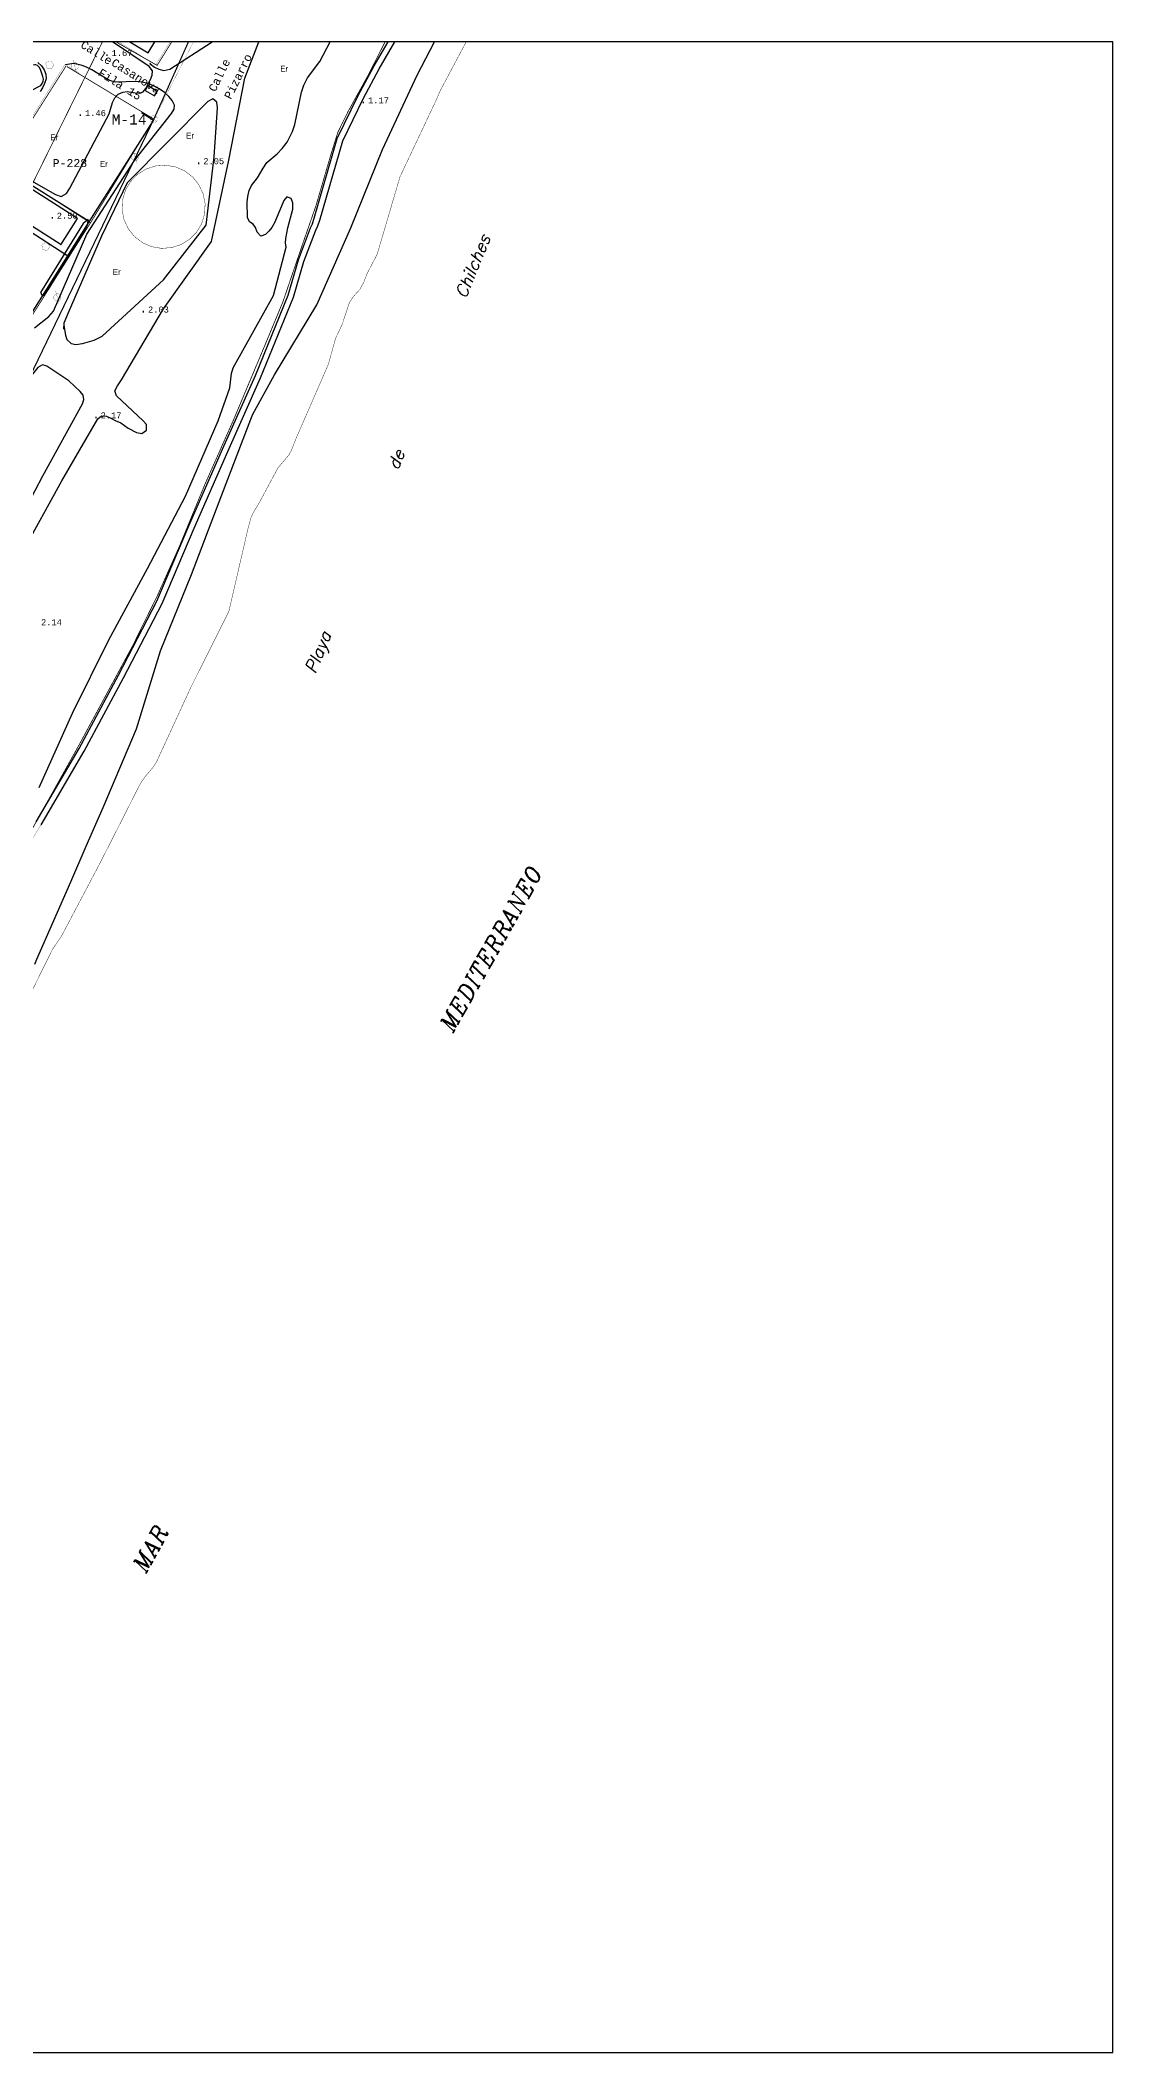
# Model space of a CAD drawing. Extents: x 742700 to 743500, y 4404700 to 4405200.
# Drawn here: x 743233 to 743500, y 4404700 to 4405200 of the extents above; entities that cross this region are included whole.
import ezdxf
from ezdxf.enums import TextEntityAlignment as Align

# ---------------------------------------------------------------- set-up
doc = ezdxf.new("R2010")
doc.units = 0
doc.header["$MEASUREMENT"] = 0
for name, color, linetype in [('10', 7, 'CONTINUOUS'), ('13', 7, 'CONTINUOUS'), ('18', 7, 'CONTINUOUS'), ('2', 7, 'CONTINUOUS'), ('21', 7, 'CONTINUOUS'), ('24', 7, 'CONTINUOUS'), ('32', 7, 'CONTINUOUS'), ('33', 7, 'CONTINUOUS'), ('34', 7, 'CONTINUOUS'), ('41', 7, 'CONTINUOUS'), ('42', 7, 'CONTINUOUS'), ('46', 7, 'CONTINUOUS'), ('50', 7, 'CONTINUOUS'), ('51', 7, 'CONTINUOUS'), ('54', 7, 'CONTINUOUS'), ('6', 7, 'CONTINUOUS'), ('8', 7, 'CONTINUOUS')]:
    doc.layers.add(name, color=color, linetype=linetype)
doc.styles.add('ITALICC', font='italicc', dxfattribs={"height": 0.2})
doc.styles.add('MONOTXT', font='monotxt', dxfattribs={"height": 0.2})
doc.styles.get("Standard").update_dxf_attribs({"font": 'txt', "height": 0.2})

msp = doc.modelspace()

# ---------------------------------------------------------------- linework, layer by layer
at = {"layer": '10', "color": 7, "linetype": 'Continuous', "const_width": 0.05}
for points in [[(743261.4599999998, 4405181.69), (743261.8899999999, 4405181.55), (743262.0799999998, 4405181.42), (743262.2099999998, 4405181.25), (743262.32, 4405181.04), (743262.35, 4405180.82), (743262.35, 4405180.61), (743262.16, 4405180.2), (743261.9699999999, 4405180.04), (743261.78, 4405179.93), (743261.57, 4405179.88), (743261.35, 4405179.88), (743261.13, 4405179.93), (743260.95, 4405180.04), (743260.76, 4405180.2), (743260.57, 4405180.61), (743260.5899999999, 4405181.04), (743260.7000000002, 4405181.25), (743260.84, 4405181.42), (743261.0299999998, 4405181.55), (743261.4599999998, 4405181.69)], [(743262.0799999998, 4405181.42), (743260.84, 4405180.15)], [(743260.86, 4405181.44), (743262.11, 4405180.15)]]:
    msp.add_lwpolyline(points, dxfattribs=at)
at = {"layer": '13', "color": 3, "linetype": 'Continuous'}
for points, const_width in [([(743270.08, 4405200), (743261.4899999999, 4405180.8), (743226.53, 4405108.2), (743201.15, 4405036.67), (743190.36, 4404999.89)], 0.3), ([(743261.4899999999, 4405180.8), (743271.34, 4405200)], 0.05)]:
    msp.add_lwpolyline(points, dxfattribs=dict(at, const_width=const_width))
at = {"layer": '18', "color": 3, "linetype": 'Continuous', "const_width": 0.2}
msp.add_lwpolyline([(743248.67, 4405200), (743248.56, 4405199.75), (743212.6599999998, 4405126.95), (743145.0299999998, 4405170.85), (743134.01, 4405148.16), (743132.7399999999, 4405145.06), (743129.14, 4405134.46), (743122.1399999999, 4405114.73), (743112.3100000002, 4405086.79), (743105.6199999999, 4405068.85), (743101.7099999998, 4405054.9), (743098.32, 4405042.34), (743096.17, 4405033.64), (743095.5399999998, 4405032.38), (743093.3399999999, 4405029.4), (743076.1299999999, 4405000.46)], dxfattribs=at)
at = {"layer": '2', "color": 7, "linetype": 'Continuous'}
msp.add_3dface([(743500, 4404700), (743500, 4405200), (742700, 4405200), (742700, 4404700)], dxfattribs=at)
at = {"layer": '21', "color": 30, "linetype": 'Continuous'}
for points, elevation in [([(743226.9699999999, 4405167.74), (743237.04, 4405162.01), (743238.4, 4405161.52), (743239.7499999999, 4405162.29), (743240.5799999998, 4405163.58), (743250.3899999999, 4405182.11), (743251.2000000002, 4405184.91), (743251.78, 4405186.05), (743252.62, 4405186.98), (743253.7599999999, 4405187.52), (743254.82, 4405187.65), (743256.84, 4405187.29), (743257.87, 4405187.27), (743258.8399999999, 4405187.61), (743259.48, 4405188.43), (743260.6600000001, 4405190.62), (743261.05, 4405191.72), (743261.1199999999, 4405192.76), (743260.3399999999, 4405193.88), (743251.2099999998, 4405200)], 2), ([(743232.9400000002, 4405014.57), (743241.2099999998, 4405033.07), (743250.26, 4405051.27), (743259.8599999999, 4405069.03), (743269.3099999998, 4405087), (743277.5099999999, 4405105.73), (743280.3599999999, 4405113.96), (743280.81, 4405117.56), (743281.2199999999, 4405118.91), (743291.2000000002, 4405136.94), (743294.3699999999, 4405148.97), (743294.2199999999, 4405149.99), (743294.3199999998, 4405151.13), (743294.81, 4405153.73), (743296.0799999998, 4405158.44), (743296.05, 4405159.96), (743295.62, 4405161.01), (743294.5899999999, 4405161.48), (743293.7699999998, 4405160.59), (743291.56, 4405155.17), (743290.79, 4405153.86), (743290.0799999998, 4405152.92), (743289.23, 4405152.13), (743288.0899999999, 4405151.69), (743287.1899999998, 4405152.65), (743286.7599999999, 4405153.82), (743286.16, 4405154.64), (743285.31, 4405155.25), (743284.77, 4405156.29), (743284.69, 4405160.16), (743284.8599999999, 4405161.54), (743285.2, 4405163.01), (743285.79, 4405164.26), (743287.2799999998, 4405166.17), (743288.6500000001, 4405168.59), (743289.6099999999, 4405169.97), (743292.18, 4405172.2), (743293.43, 4405173.5), (743294.6299999999, 4405175.1), (743295.9699999999, 4405177.72), (743296.57, 4405179.44), (743298.17, 4405187.51), (743298.76, 4405189.23), (743299.7000000002, 4405191.03), (743302.7599999999, 4405195.11), (743305.3299999998, 4405200)], 2), ([(743244.67, 4405000), (743248.8499999999, 4405009.6), (743257.1399999999, 4405029.16), (743263.16, 4405048.560000001), (743270.83, 4405067.55), (743278.3499999999, 4405087.39), (743285.59, 4405106.18), (743286.14, 4405107.45), (743291.4699999999, 4405117.2), (743302.0399999998, 4405134.64), (743310.4699999999, 4405153.74), (743318.37, 4405173.22), (743326.9399999998, 4405191.73), (743331.2499999999, 4405200)], 1), ([(743232.6399999999, 4405194.86), (743233.4999999999, 4405194.02), (743234.2, 4405193.05), (743234.64, 4405191.99), (743234.67, 4405190.82), (743234.29, 4405189.64), (743233.78, 4405188.57), (743233.18, 4405187.67)], 2), ([(743231.85, 4404970.66), (743232.34, 4404971.88), (743240.8, 4404991.1), (743244.67, 4405000)], 1)]:
    msp.add_lwpolyline(points, dxfattribs=dict(at, elevation=elevation))
at = {"layer": '32', "color": 5, "linetype": 'Continuous', "const_width": 0.1}
for points in [[(743250.23, 4405000), (743257.7000000002, 4405014.73), (743258.45, 4405016.08), (743259.3299999998, 4405017.310000001), (743261.2399999999, 4405019.56), (743262.0799999998, 4405020.81), (743270.6900000002, 4405039.51), (743280.1399999999, 4405058.38), (743284.88, 4405078.89), (743285.59, 4405081.56), (743286.1699999998, 4405082.83), (743287.6199999999, 4405085.25), (743292.3599999999, 4405094.08), (743295.0799999998, 4405097.29), (743295.7199999999, 4405098.48), (743296.7499999999, 4405101.14), (743304.9099999998, 4405119.88), (743306.6799999998, 4405126.27), (743308.3499999999, 4405129.81), (743310.0400000002, 4405134.91), (743310.57, 4405135.89), (743311.21, 4405136.8), (743312.6899999998, 4405138.41), (743313.6499999998, 4405140.09), (743314.4599999998, 4405142.26), (743317.03, 4405147.19), (743322.7199999999, 4405166.49), (743331.5799999998, 4405185.24), (743332.78, 4405187.99), (743339.17, 4405200)], [(743238.5600000002, 4404977.74), (743248.02, 4404995.65), (743250.23, 4405000)], [(743238.5600000002, 4404977.74), (743236.29, 4404974.38), (743232.09, 4404965.9), (743223.3599999999, 4404947.38), (743213.4, 4404928.24), (743202.75, 4404910.16), (743192.07, 4404892.41), (743182.0899999999, 4404874.38), (743172.2499999999, 4404856.47), (743162.9299999998, 4404838.06), (743151.1, 4404819.93), (743140.01, 4404802.74), (743129.0799999998, 4404784.92), (743119.58, 4404767.03), (743110.08, 4404748.8), (743100.66, 4404730.56), (743090.53, 4404712.07), (743088.7499999999, 4404709.5), (743084.23, 4404701.26), (743083.5200000001, 4404700)]]:
    msp.add_lwpolyline(points, dxfattribs=at)
at = {"layer": '33', "color": 1, "linetype": 'Continuous', "const_width": 0.1, "elevation": 2.4}
msp.add_lwpolyline([(743255.69, 4405165.28), (743257.44, 4405167.07), (743259.5600000002, 4405168.38), (743261.9299999998, 4405169.15), (743264.42, 4405169.32), (743266.8799999999, 4405168.9), (743269.17, 4405167.9), (743271.1499999998, 4405166.38), (743272.7, 4405164.43), (743273.7499999999, 4405162.17), (743274.23, 4405159.72), (743274.0999999999, 4405157.23), (743273.39, 4405154.84), (743272.12, 4405152.69), (743270.3699999999, 4405150.91), (743268.2499999999, 4405149.59), (743265.88, 4405148.83), (743263.39, 4405148.65), (743260.9300000002, 4405149.07), (743258.64, 4405150.07), (743256.66, 4405151.59), (743255.0999999999, 4405153.54), (743254.0600000002, 4405155.8), (743253.5799999998, 4405158.25), (743253.7, 4405160.74), (743254.42, 4405163.13), (743255.69, 4405165.28), (743255.69, 4405165.28)], dxfattribs=at)
at = {"layer": '34', "color": 1, "linetype": 'Continuous', "elevation": 3.34}
msp.add_lwpolyline([(743255.52, 4405200), (743260.0700000002, 4405197.27), (743261.7499999999, 4405200)], dxfattribs=at)
at = {"layer": '41', "color": 1, "linetype": 'Continuous', "extrusion": (-0.5399420098920636, -0.8417022192876282, 0), "const_width": 0.05, "elevation": -4109168.045855}
msp.add_lwpolyline([(-1752963.149759667, 2.84), (-1752973.687928388, 2.81)], dxfattribs=at)
at = {"layer": '41', "color": 1, "linetype": 'Continuous', "const_width": 0.05, "elevation": 4.08}
msp.add_lwpolyline([(743252.7399999999, 4405200), (743261.92, 4405194.29), (743265.55, 4405200)], dxfattribs=at)
at = {"layer": '41', "color": 1, "linetype": 'Continuous', "extrusion": (0.01768367380022202, -0.01268590390015927, 0.9997631497125523), "const_width": 0.05, "elevation": -42737.750568}
msp.add_lwpolyline([(4012644.706389592, 1963411.412638199), (4012644.447999497, 1963415.548026277), (4012614.506303839, 1963413.71007602)], dxfattribs=at)
at = {"layer": '41', "color": 1, "linetype": 'Continuous'}
msp.add_polyline3d([(743245.39, 4405155.33, 3.34), (743223.4400000002, 4405169.08, 2.85), (743207.4699999999, 4405143.89, 2.66), (743229.4, 4405129.82, 2.66), (743245.35, 4405155.28, 3.04), (743261.4199999998, 4405180.47, 2.89), (743258.41, 4405182.38, 2.86)], dxfattribs=at)
at = {"layer": '42', "color": 3, "linetype": 'Continuous', "const_width": 0.05}
for points, elevation in [([(743236.2099999998, 4405193.56), (743235.8, 4405193.29), (743235.5299999998, 4405193.29), (743235.27, 4405193.44), (743234.99, 4405193.44), (743234.7599999999, 4405193.6), (743234.6300000001, 4405193.9), (743234.7, 4405194.23), (743234.5999999999, 4405194.49), (743234.6499999998, 4405194.74), (743234.8599999999, 4405194.97), (743235.16, 4405195.02), (743235.3699999999, 4405195.23), (743235.7199999999, 4405195.26), (743236, 4405195.12), (743236.17, 4405194.81), (743236.41, 4405194.67), (743236.5499999998, 4405194.38), (743236.49, 4405194), (743236.28, 4405193.8), (743236.2099999998, 4405193.56)], 3.93), ([(743235.23, 4405148.4), (743234.82, 4405148.13), (743234.5500000002, 4405148.13), (743234.29, 4405148.28), (743234.01, 4405148.28), (743233.78, 4405148.44), (743233.65, 4405148.74), (743233.7199999999, 4405149.07), (743233.62, 4405149.33), (743233.6699999998, 4405149.58), (743233.88, 4405149.81), (743234.1799999998, 4405149.86), (743234.39, 4405150.07), (743234.74, 4405150.1), (743235.0199999998, 4405149.96), (743235.19, 4405149.65), (743235.43, 4405149.51), (743235.5700000002, 4405149.22), (743235.5099999999, 4405148.84), (743235.3, 4405148.64), (743235.23, 4405148.4)], 5.13)]:
    msp.add_lwpolyline(points, dxfattribs=dict(at, elevation=elevation))
at = {"layer": '42', "color": 3, "linetype": 'Continuous'}
msp.add_polyline3d([(743233.9199999998, 4405136.87, 4.06), (743235.16, 4405138.35, 4.24), (743244.65, 4405153.67, 4.2), (743245.0600000002, 4405154.69, 4.08), (743245.0999999999, 4405155.8, 4.05), (743243.89, 4405154.86, 4.05), (743233.29, 4405137.7, 4.24), (743233.7099999998, 4405136.9, 4.24)], dxfattribs=at)
at = {"layer": '46', "color": 7, "linetype": 'Continuous', "const_width": 0.2}
for points in [[(743318.84, 4405199.69), (743314.8, 4405191.73), (743309.81, 4405182.71), (743307.24, 4405177.5), (743305.55, 4405172.09), (743301.7799999998, 4405159.18), (743298.7699999998, 4405150.55), (743293.57, 4405135.33), (743288.81, 4405123.86), (743281.2599999999, 4405105.91), (743274.25, 4405090.13), (743267.7699999998, 4405074.4), (743262.35, 4405062.26), (743256.2600000001, 4405049.92), (743242.81, 4405025.04), (743228.91, 4405000.13)], [(743252.8399999999, 4405199.55), (743252.11, 4405200)], [(743252.8399999999, 4405199.55), (743262.2900000002, 4405194.15), (743265.7, 4405199.62)], [(743265.9200000002, 4405200), (743265.7, 4405199.62)], [(743318.84, 4405199.69), (743319.0300000001, 4405200)], [(743239.65, 4405194.02), (743223.79, 4405169.03), (743207.3999999998, 4405143.52), (743229.5700000002, 4405129.39), (743245.7099999998, 4405154.98), (743261.4899999999, 4405180.8), (743239.8699999999, 4405193.84)], [(743245.7099999998, 4405154.98), (743223.79, 4405169.03)]]:
    msp.add_lwpolyline(points, dxfattribs=at)
at = {"layer": '51', "color": 1, "linetype": 'Continuous'}
msp.add_polyline3d([(743213.2000000002, 4405196.77, 8.16), (743217.07, 4405181.21, 5.98), (743217.4099999998, 4405178.39, 6.09), (743222.9599999998, 4405179.59, 6.09), (743222.41, 4405182.01, 8.01), (743226.3699999999, 4405183.1, 8.01), (743225.6199999999, 4405186.45, 8.01), (743230.9699999999, 4405187.94, 8.1), (743233.3899999999, 4405189.14, 5.13), (743233.7199999999, 4405189.66, 5.13), (743233.93, 4405190.21, 5.13), (743233.99, 4405190.76, 5.13), (743233.8399999999, 4405191.37, 5.13), (743233.56, 4405192.4, 5.14), (743233.2800000001, 4405193.17, 5.3), (743232.9199999998, 4405193.74, 5.3), (743232.5699999998, 4405194.11, 5.3), (743232.16, 4405194.25, 5.44), (743231.89, 4405194.26, 5.44), (743229.75, 4405194.08, 8.29), (743224.0999999999, 4405192.68, 8.28), (743222.5199999998, 4405198.89, 8.11), (743213.2000000002, 4405196.77, 8.16)], dxfattribs=at)
at = {"layer": '54', "color": 1, "linetype": 'Continuous'}
msp.add_line((743218.27, 4405160.94, 2.87), (743239.8, 4405146.98, 2.87), dxfattribs=at)
at = {"layer": '54', "color": 1, "linetype": 'Continuous', "elevation": 2.06}
msp.add_lwpolyline([(743262.38, 4405187.58), (743260.0099999999, 4405189.12), (743259.3200000002, 4405187.94), (743261.63, 4405186.560000001), (743262.3299999998, 4405187.64)], dxfattribs=at)
at = {"layer": '6', "color": 7, "linetype": 'Continuous', "const_width": 0.05, "elevation": 2.25}
msp.add_lwpolyline([(743233.5300000001, 4405005.49), (743231.15, 4405001.62), (743230.26, 4405000)], dxfattribs=at)
at = {"layer": '6', "color": 7, "linetype": 'Continuous'}
for points in [[(743228.7000000002, 4405072.94, 2.06), (743238.5600000002, 4405090.86, 2), (743247.5300000001, 4405106.22, 1.89), (743248.49, 4405107.01, 1.89), (743249.66, 4405106.92, 1.92), (743250.95, 4405106.37, 1.92), (743251.87, 4405105.86, 1.92), (743253.2299999999, 4405105.28, 1.92), (743255.0599999998, 4405103.97, 1.94), (743257.1599999998, 4405102.85, 1.97), (743258.47, 4405102.64, 2.09), (743259.6299999999, 4405103.48, 2.12), (743259.66, 4405104.83, 2.12), (743258.8399999999, 4405105.78, 2.12), (743252.22, 4405111.95, 2.06), (743251.8, 4405113.26, 2.04), (743252.42, 4405114.48, 2.04), (743253.46, 4405115.99, 2.04), (743263.91, 4405133.63, 2.05), (743275.82, 4405150.39, 2.06), (743280.1700000002, 4405170.560000001, 2.06), (743284.1199999999, 4405190.99, 2.13), (743287.5899999999, 4405200, 2.13)], [(743260.4599999998, 4405194.82, 4.04), (743260.54, 4405194.56, 2.99), (743261.6, 4405193.69, 2.5), (743262.69, 4405193.21, 2.42), (743263.95, 4405192.92, 2.42), (743265.49, 4405193.2, 2.43), (743276.01, 4405200, 2.43)], [(743300.94, 4405154.82, 0.5), (743301.38, 4405156.13, 0.67), (743307.1099999999, 4405175.95, 0.76), (743312.3299999998, 4405186.68, 0.78), (743316.27, 4405194.01, 0.79), (743319.79, 4405200, 0.81)], [(743302.2599999999, 4405154.28, 1.18), (743302.73, 4405155.66, 1.36), (743308.45, 4405175.43, 1.45), (743313.6, 4405186.03, 1.46), (743317.5199999998, 4405193.310000001, 1.46), (743321.45, 4405200, 1.48)], [(743231.7999999998, 4405128.86, 2.42), (743235.3499999999, 4405131.72, 2.42), (743236.4799999999, 4405133.06, 2.42), (743244.84, 4405152.22, 2.5), (743256.66, 4405170.53, 2.52), (743265.84, 4405182.16, 2.09), (743266.5100000001, 4405183.26, 2.08), (743266.5999999999, 4405184.3, 2.08), (743266.06, 4405185.38, 2.08), (743265.2299999999, 4405186.44, 2.08), (743264.1199999999, 4405187.43, 2.08), (743262.8299999998, 4405188.310000001, 2.08), (743261.39, 4405189.05, 2.08), (743259.9599999998, 4405189.63, 2.08), (743258.6099999999, 4405190.02, 2.08), (743257.21, 4405190.16, 2.08), (743251.8999999998, 4405190.01, 2.08), (743250.48, 4405190.43, 2.08), (743249.0600000002, 4405191.19, 2.08), (743246.0899999999, 4405193.07, 2.08), (743244.76, 4405193.7, 2.21), (743243.65, 4405194.11, 2.48), (743242.6699999998, 4405194.38, 2.75), (743241.4799999999, 4405194.6, 2.92), (743239.4799999999, 4405194.310000001, 2.84)], [(743239.0999999999, 4405129.45, 2.4), (743239.4799999999, 4405127.09, 2.4), (743239.8399999999, 4405126.01, 2.4), (743240.9100000001, 4405124.96, 2.4), (743242.0699999998, 4405124.78, 2.4), (743243.7, 4405124.96, 2.4), (743246.6700000002, 4405125.79, 2.4), (743248.66, 4405126.8, 2.41), (743263.91, 4405140.810000001, 2.35), (743274.45, 4405154.38, 5.01), (743276.4999999999, 4405171.39, 2.35), (743277.28, 4405183.560000001, 2.35), (743277.15, 4405185.04, 2.35), (743276.1399999999, 4405185.86, 2.35), (743274.8899999999, 4405185.14, 2.35), (743254.8799999999, 4405164.94, 5.01), (743248.4299999998, 4405151.65, 2.61), (743240.15, 4405132.6, 2.44), (743239.0500000002, 4405130.07, 2.43), (743238.9799999999, 4405128.59, 2.43)], [(743232.2199999999, 4405006.04, 0.63), (743242.9299999998, 4405024.32, 0.64), (743252.6699999998, 4405042.5, 0.55), (743262.2399999999, 4405060.92, 0.17), (743270.2199999999, 4405079.63, 0.18), (743278.5600000002, 4405098.73, 0.18), (743286.73, 4405117.04, 0.19), (743294.8699999999, 4405136.98, 0.34), (743297.4199999998, 4405145.84, 0.31), (743300.43, 4405153.72, 0.19), (743300.9899999999, 4405154.88, 0.19)], [(743233.4500000002, 4405005.32, 1.62), (743244.17, 4405023.62, 1.63), (743253.94, 4405041.84, 1.54), (743263.53, 4405060.32, 1.16), (743271.5300000001, 4405079.060000001, 1.17), (743279.8699999999, 4405098.15, 1.17), (743288.0399999998, 4405116.48, 1.18), (743296.2199999999, 4405136.51, 1.32), (743298.78, 4405145.39, 1.29), (743301.7399999999, 4405153.16, 1.18), (743302.27, 4405154.26, 1.18)], [(743198.6499999998, 4405017.3, 2.04), (743206.18, 4405036.02, 2.15), (743214.56, 4405054.61, 2.16), (743224.3499999999, 4405073.81, 2.03), (743233.89, 4405092.06, 2.03), (743243.71, 4405109.98, 2.15), (743243.71, 4405109.98, 2.15), (743244.0299999998, 4405111.1, 2.21), (743243.89, 4405112.15, 2.21), (743243.19, 4405113.05, 2.25), (743240.31, 4405115.75, 2.37), (743234.8699999999, 4405119.39, 2.42), (743233.7599999999, 4405119.7, 2.42), (743232.63, 4405118.99, 2.39), (743228.91, 4405114.42, 2.34), (743228.03, 4405113.6, 2.47), (743227.18, 4405112.95, 2.74), (743225.3399999999, 4405111.88, 3.6), (743223.65, 4405111.61, 3.45)]]:
    msp.add_polyline3d(points, dxfattribs=at)
at = {"layer": '8', "color": 7, "linetype": 'Continuous', "const_width": 0.05}
for points, elevation in [([(743242.2499999999, 4405194.68), (743242.2, 4405194.71), (743242.1399999999, 4405194.73), (743242.09, 4405194.76), (743242.04, 4405194.77), (743241.9799999999, 4405194.79), (743241.9300000002, 4405194.79), (743241.8699999999, 4405194.8), (743241.82, 4405194.8), (743241.76, 4405194.8), (743241.7000000002, 4405194.8), (743241.6399999999, 4405194.79), (743241.59, 4405194.78), (743241.53, 4405194.76), (743241.4799999999, 4405194.75), (743241.43, 4405194.72), (743241.3799999999, 4405194.7), (743241.33, 4405194.67), (743241.28, 4405194.64), (743241.24, 4405194.61), (743241.1900000002, 4405194.57), (743241.15, 4405194.53), (743241.1199999999, 4405194.49), (743241.0799999998, 4405194.44), (743241.0499999998, 4405194.39), (743241.02, 4405194.34), (743240.9900000001, 4405194.3), (743240.9699999999, 4405194.24), (743240.9500000002, 4405194.19), (743240.93, 4405194.13), (743240.92, 4405194.08), (743240.9100000001, 4405194.02), (743240.9100000001, 4405193.97), (743240.9100000001, 4405193.91), (743240.9100000001, 4405193.85), (743240.9100000001, 4405193.8), (743240.92, 4405193.74), (743240.93, 4405193.69), (743240.9500000002, 4405193.63), (743240.9699999999, 4405193.58), (743240.9900000001, 4405193.53), (743241.02, 4405193.47), (743241.0499999998, 4405193.43), (743241.0799999998, 4405193.38), (743241.11, 4405193.34), (743241.15, 4405193.29), (743241.1900000002, 4405193.25), (743241.24, 4405193.22), (743241.28, 4405193.18), (743241.33, 4405193.15), (743241.3799999999, 4405193.12), (743241.43, 4405193.1), (743241.4799999999, 4405193.08), (743241.53, 4405193.060000001), (743241.59, 4405193.04), (743241.6499999998, 4405193.03), (743241.7000000002, 4405193.02), (743241.76, 4405193.02), (743241.81, 4405193.01), (743241.8699999999, 4405193.02), (743241.9300000002, 4405193.03), (743241.9799999999, 4405193.04), (743242.04, 4405193.05), (743242.09, 4405193.060000001), (743242.1499999998, 4405193.08), (743242.2, 4405193.11), (743242.2499999999, 4405193.14), (743242.3, 4405193.17), (743242.34, 4405193.2), (743242.3799999999, 4405193.24), (743242.4300000002, 4405193.27), (743242.4699999999, 4405193.310000001), (743242.4999999999, 4405193.36), (743242.54, 4405193.4), (743242.57, 4405193.45), (743242.59, 4405193.5), (743242.6199999999, 4405193.55), (743242.64, 4405193.61), (743242.6599999998, 4405193.66), (743242.6699999998, 4405193.71), (743242.68, 4405193.77), (743242.69, 4405193.83), (743242.69, 4405193.88), (743242.69, 4405193.94), (743242.69, 4405193.99), (743242.68, 4405194.05), (743242.6699999998, 4405194.11), (743242.6599999998, 4405194.16), (743242.64, 4405194.22), (743242.6199999999, 4405194.27), (743242.6, 4405194.32), (743242.57, 4405194.37), (743242.54, 4405194.42), (743242.4999999999, 4405194.46), (743242.4699999999, 4405194.51), (743242.4300000002, 4405194.55), (743242.39, 4405194.59), (743242.34, 4405194.62), (743242.29, 4405194.65), (743242.2499999999, 4405194.68)], 9.83), ([(743242.2399999999, 4405192.27), (743241.3599999999, 4405195.55)], 9.83), ([(743257.2499999999, 4405169.79), (743256.3699999999, 4405173.07)], 2.63), ([(743257.2599999999, 4405172.2), (743257.21, 4405172.23), (743257.15, 4405172.25), (743257.1, 4405172.28), (743257.05, 4405172.29), (743256.9899999999, 4405172.310000001), (743256.94, 4405172.310000001), (743256.88, 4405172.32), (743256.8299999998, 4405172.32), (743256.7700000001, 4405172.32), (743256.7099999998, 4405172.32), (743256.6499999998, 4405172.310000001), (743256.6, 4405172.3), (743256.54, 4405172.28), (743256.4899999999, 4405172.27), (743256.4400000002, 4405172.24), (743256.3899999999, 4405172.22), (743256.34, 4405172.19), (743256.29, 4405172.16), (743256.25, 4405172.13), (743256.2, 4405172.09), (743256.1599999998, 4405172.05), (743256.13, 4405172.01), (743256.09, 4405171.96), (743256.0599999998, 4405171.91), (743256.03, 4405171.86), (743256, 4405171.82), (743255.9799999999, 4405171.76), (743255.9599999998, 4405171.71), (743255.94, 4405171.65), (743255.9300000002, 4405171.6), (743255.92, 4405171.54), (743255.92, 4405171.49), (743255.92, 4405171.43), (743255.92, 4405171.37), (743255.92, 4405171.32), (743255.9300000002, 4405171.26), (743255.94, 4405171.21), (743255.9599999998, 4405171.15), (743255.9799999999, 4405171.1), (743256, 4405171.05), (743256.03, 4405170.99), (743256.0599999998, 4405170.95), (743256.09, 4405170.9), (743256.1199999999, 4405170.86), (743256.1599999998, 4405170.81), (743256.2, 4405170.77), (743256.25, 4405170.74), (743256.29, 4405170.7), (743256.34, 4405170.67), (743256.3899999999, 4405170.64), (743256.4400000002, 4405170.62), (743256.4899999999, 4405170.6), (743256.54, 4405170.58), (743256.6, 4405170.560000001), (743256.66, 4405170.55), (743256.7099999998, 4405170.54), (743256.7700000001, 4405170.54), (743256.82, 4405170.53), (743256.88, 4405170.54), (743256.94, 4405170.55), (743256.9899999999, 4405170.560000001), (743257.05, 4405170.57), (743257.1, 4405170.58), (743257.1599999998, 4405170.6), (743257.21, 4405170.63), (743257.2599999999, 4405170.66), (743257.31, 4405170.69), (743257.35, 4405170.72), (743257.39, 4405170.76), (743257.44, 4405170.79), (743257.48, 4405170.83), (743257.5099999999, 4405170.88), (743257.55, 4405170.92), (743257.5799999998, 4405170.97), (743257.6, 4405171.02), (743257.63, 4405171.07), (743257.6499999998, 4405171.13), (743257.6699999998, 4405171.18), (743257.68, 4405171.23), (743257.6899999998, 4405171.29), (743257.7000000002, 4405171.35), (743257.7000000002, 4405171.4), (743257.7000000002, 4405171.46), (743257.7000000002, 4405171.51), (743257.6899999998, 4405171.57), (743257.68, 4405171.63), (743257.6699999998, 4405171.68), (743257.6499999998, 4405171.74), (743257.63, 4405171.79), (743257.61, 4405171.84), (743257.5799999998, 4405171.89), (743257.55, 4405171.94), (743257.5099999999, 4405171.98), (743257.48, 4405172.03), (743257.44, 4405172.07), (743257.4, 4405172.11), (743257.35, 4405172.14), (743257.3, 4405172.17), (743257.2599999999, 4405172.2)], 2.63), ([(743237.9099999998, 4405134.82), (743237.03, 4405138.1)], 2.45), ([(743237.9199999998, 4405137.23), (743237.8699999999, 4405137.26), (743237.8100000002, 4405137.28), (743237.7599999999, 4405137.310000001), (743237.7099999998, 4405137.32), (743237.6499999998, 4405137.34), (743237.6, 4405137.34), (743237.54, 4405137.35), (743237.4899999999, 4405137.35), (743237.43, 4405137.35), (743237.37, 4405137.35), (743237.31, 4405137.34), (743237.2600000001, 4405137.33), (743237.2, 4405137.310000001), (743237.15, 4405137.3), (743237.0999999999, 4405137.27), (743237.05, 4405137.25), (743237, 4405137.22), (743236.9500000002, 4405137.19), (743236.91, 4405137.16), (743236.8599999999, 4405137.12), (743236.82, 4405137.08), (743236.79, 4405137.04), (743236.7500000001, 4405136.99), (743236.7199999999, 4405136.94), (743236.69, 4405136.89), (743236.6599999998, 4405136.85), (743236.64, 4405136.79), (743236.62, 4405136.74), (743236.6, 4405136.68), (743236.5899999999, 4405136.63), (743236.58, 4405136.57), (743236.58, 4405136.52), (743236.58, 4405136.46), (743236.58, 4405136.4), (743236.58, 4405136.35), (743236.5899999999, 4405136.29), (743236.6, 4405136.24), (743236.62, 4405136.18), (743236.64, 4405136.13), (743236.6599999998, 4405136.08), (743236.69, 4405136.02), (743236.7199999999, 4405135.98), (743236.7500000001, 4405135.93), (743236.78, 4405135.89), (743236.82, 4405135.84), (743236.8599999999, 4405135.8), (743236.91, 4405135.77), (743236.9500000002, 4405135.73), (743237, 4405135.7), (743237.05, 4405135.67), (743237.0999999999, 4405135.65), (743237.15, 4405135.63), (743237.2, 4405135.61), (743237.2600000001, 4405135.59), (743237.3199999998, 4405135.58), (743237.37, 4405135.57), (743237.43, 4405135.57), (743237.4799999999, 4405135.56), (743237.54, 4405135.57), (743237.6, 4405135.58), (743237.6499999998, 4405135.59), (743237.7099999998, 4405135.6), (743237.7599999999, 4405135.61), (743237.82, 4405135.63), (743237.8699999999, 4405135.66), (743237.9199999998, 4405135.69), (743237.97, 4405135.72), (743238.01, 4405135.75), (743238.05, 4405135.79), (743238.1, 4405135.82), (743238.1399999999, 4405135.86), (743238.17, 4405135.91), (743238.21, 4405135.95), (743238.2399999999, 4405136), (743238.2599999999, 4405136.05), (743238.29, 4405136.1), (743238.31, 4405136.16), (743238.3299999998, 4405136.21), (743238.3399999999, 4405136.26), (743238.3499999999, 4405136.32), (743238.36, 4405136.38), (743238.36, 4405136.43), (743238.36, 4405136.49), (743238.36, 4405136.54), (743238.3499999999, 4405136.6), (743238.3399999999, 4405136.66), (743238.3299999998, 4405136.71), (743238.31, 4405136.77), (743238.29, 4405136.82), (743238.2699999998, 4405136.87), (743238.2399999999, 4405136.92), (743238.21, 4405136.97), (743238.17, 4405137.01), (743238.1399999999, 4405137.060000001), (743238.1, 4405137.1), (743238.06, 4405137.14), (743238.01, 4405137.17), (743237.9599999998, 4405137.2), (743237.9199999998, 4405137.23)], 2.45)]:
    msp.add_lwpolyline(points, dxfattribs=dict(at, elevation=elevation))
at = {"layer": '8', "color": 7, "linetype": 'Continuous'}
msp.add_polyline3d([(743238.3299999998, 4405149.49, 2.74), (743242.4899999999, 4405156.08, 2.64), (743224.57, 4405167.48, 2.64), (743220.5899999999, 4405161, 2.63), (743238.4199999998, 4405149.58, 2.63)], dxfattribs=at)

# ---------------------------------------------------------------- texts
at = {"layer": '24', "color": 7, "linetype": 'Continuous', "style": 'MONOTXT'}
for s, height, p in [('.                           ', 1.99, (743248.96, 4405196.47, 1.67)), ('1.67                        ', 1.5, (743250.9599999998, 4405196.47, 1.67)), ('.                           ', 1.99, (743312.76, 4405184.69, 1.17)), ('1.17                        ', 1.5, (743314.76, 4405184.69, 1.17)), ('.                           ', 1.99, (743242.3599999999, 4405181.53, 1.46)), ('1.46                        ', 1.5, (743244.3599999999, 4405181.53, 1.46)), ('.                           ', 1.99, (743271.7700000001, 4405169.58, 2.05)), ('2.05                        ', 1.5, (743273.77, 4405169.58, 2.05)), ('.                           ', 1.99, (743235.3299999998, 4405156.01, 2.5)), ('2.50                        ', 1.5, (743237.3299999998, 4405156.01, 2.5)), ('.                           ', 1.99, (743258.0199999998, 4405132.68, 2.03)), ('2.03                        ', 1.5, (743260.02, 4405132.68, 2.03)), ('.                           ', 1.99, (743246.24, 4405106.36, 2.17)), ('2.17                        ', 1.5, (743248.24, 4405106.36, 2.17)), ('2.14                        ', 1.5, (743233.4099999998, 4405054.93, 2.14))]:
    msp.add_text(s, height=height, dxfattribs=at).set_placement(p)
at = {"layer": '42', "color": 7, "linetype": 'Continuous'}
for p in [(743292.91, 4405192.6, 1.76), (743235.7199999999, 4405175.5, 1.66), (743269.49, 4405175.94, 1.66), (743248.05, 4405168.91, 1.66), (743251.25, 4405142.04, 1.65)]:
    msp.add_text('Er                          ', height=1.49, rotation=359.7900000066, dxfattribs=at).set_placement(p)
at = {"layer": '50', "color": 7, "linetype": 'Continuous', "style": 'MONOTXT'}
for s, rotation, p in [('Calle', 327.6999999357, (743243.05, 4405198.78)), ('Fila 15', 327.6999999357, (743247.4099999998, 4405191.82)), ('Casanova                    ', 327.6999999869, (743250.7, 4405194.310000001)), ('Pizarro                     ', 63.749999988, (743280.6499999998, 4405185.560000001))]:
    msp.add_text(s, height=1.99, rotation=rotation, dxfattribs=at).set_placement(p)
at = {"layer": '50', "color": 7, "linetype": 'Continuous', "extrusion": (-4.431279999844062e-05, 1.03322999996364e-05, 0.9999999989648097), "style": 'MONOTXT'}
msp.add_text('Calle', height=1.99, rotation=63.75000000110001, dxfattribs=at).set_placement((743276.7592702404, 4405187.410105171, 12.5790358843))
at = {"layer": '50', "color": 7, "linetype": 'Continuous', "style": 'MONOTXT'}
for s, height, p in [('M-14                        ', 2.5, (743251.0000000001, 4405179.45)), ('P-228', 1.99, (743236.29, 4405168.87))]:
    msp.add_text(s, height=height, dxfattribs=at).set_placement(p)
at = {"layer": '50', "color": 7, "linetype": 'Continuous', "style": 'ITALICC'}
for s, rotation, p in [('Chilches', 67.9899997624, (743340.7201039575, 4405144.231371578)), ('de', 67.9899997624, (743321.7251114607, 4405096.117118354)), ('Playa', 67.98999979220001, (743302.7619213361, 4405048.059931354))]:
    msp.add_text(s, height=3, rotation=rotation, dxfattribs=at).set_placement(p, align=Align.MIDDLE)
for s, p in [('MEDITERRANEO', (743347.101183217, 4404973.5335874)), ('MAR', (743262.4263179088, 4404824.400512232))]:
    msp.add_text(s, height=4, rotation=60.66787690189999, dxfattribs=at).set_placement(p, align=Align.CENTER)

doc.saveas('drawing.dxf')
